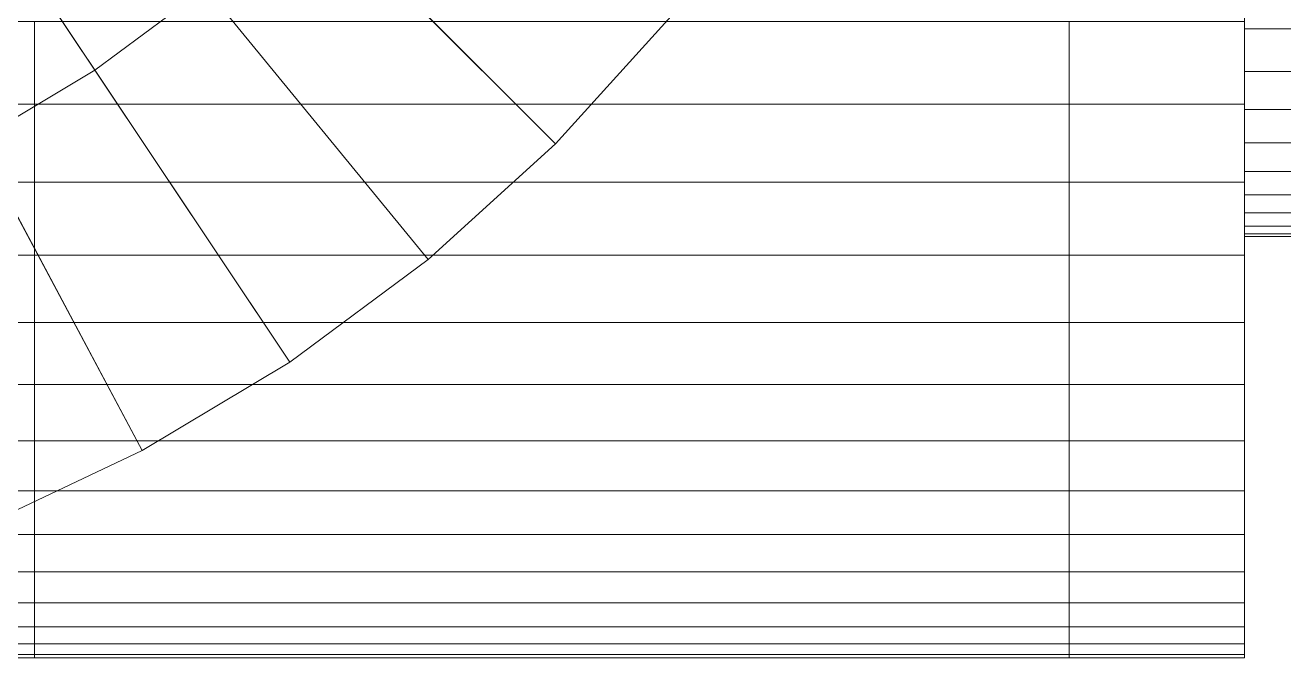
# Model space of a CAD drawing. Header units: millimetres. Extents: x -59 to 55, y -25 to 68.
# Drawn here: x 10.12 to 28.06, y -25 to -15.99 of the extents above; entities that cross this region are included whole.
import ezdxf

# ---------------------------------------------------------------- set-up
doc = ezdxf.new("R2010")
doc.units = ezdxf.units.MM
doc.layers.add('BASE', color=7, linetype='Continuous')
doc.layers.add('CIRCOLO_LU', color=7, linetype='Continuous')

msp = doc.modelspace()

# ---------------------------------------------------------------- linework, layer by layer
at = {"layer": 'BASE', "lineweight": 5}
for points, invisible_edges in [([(12.477, -12.477, -14.002), (11.194, -13.64, -14.002), (15.86, -19.325, -21)], 12), ([(19.325, -15.86, -21), (12.477, -12.477, -14.002), (17.678, -17.678, -21)], 1), ([(17.678, -17.678, -21), (12.477, -12.477, -14.002), (15.86, -19.325, -21)], 2), ([(11.194, -13.64, -14.002), (9.803, -14.671, -14.002), (13.889, -20.787, -21)], 12), ([(15.86, -19.325, -21), (11.194, -13.64, -14.002), (13.889, -20.787, -21)], 2), ([(12.688, -15.46, -60), (14.142, -14.142, -60), (17.678, -17.678, -60)], 12), ([(19.325, -15.86, -60), (17.678, -17.678, -60), (14.142, -14.142, -60)], 12), ([(8.247, -15.429, -50), (9.72, -14.547, -50), (11.111, -16.629, -50)], 12), ([(9.803, -14.671, -14.002), (8.318, -15.561, -14.002), (11.785, -22.048, -21)], 12), ([(12.688, -15.46, -50), (11.111, -16.629, -50), (9.72, -14.547, -50)], 12), ([(13.889, -20.787, -21), (9.803, -14.671, -14.002), (11.785, -22.048, -21)], 2), ([(11.111, -16.629, -50), (9.428, -17.638, -50), (8.247, -15.429, -50)], 12), ([(11.785, -22.048, -21), (8.318, -15.561, -14.002), (9.567, -23.097, -21)], 2), ([(11.111, -16.629, -60), (12.688, -15.46, -60), (15.86, -19.325, -60)], 12), ([(12.688, -15.46, -50), (12.688, -15.46, -60), (11.111, -16.629, -50)], 2), ([(12.688, -15.46, -60), (11.111, -16.629, -60), (11.111, -16.629, -50)], 12), ([(17.678, -17.678, -60), (15.86, -19.325, -60), (12.688, -15.46, -60)], 12), ([(17.678, -17.678, -21), (17.678, -17.678, -30), (19.325, -15.86, -21)], 2), ([(17.678, -17.678, -30), (19.325, -15.86, -30), (19.325, -15.86, -21)], 12), ([(19.325, -15.86, -32), (17.678, -17.678, -32), (17.678, -17.678, -35)], 12), ([(17.678, -17.678, -35), (19.325, -15.86, -35), (19.325, -15.86, -32)], 12), ([(19.325, -15.86, -38), (17.678, -17.678, -38), (17.678, -17.678, -50)], 12), ([(17.678, -17.678, -50), (19.325, -15.86, -50), (19.325, -15.86, -38)], 12), ([(19.325, -15.86, -50), (17.678, -17.678, -50), (17.678, -17.678, -60)], 12), ([(17.678, -17.678, -60), (19.325, -15.86, -60), (19.325, -15.86, -50)], 12), ([(17.678, -17.678, -30), (17.678, -17.678, -32), (19.325, -15.86, -30)], 2), ([(17.678, -17.678, -32), (19.325, -15.86, -32), (19.325, -15.86, -30)], 12), ([(19.325, -15.86, -35), (17.678, -17.678, -35), (17.678, -17.678, -38)], 12), ([(17.678, -17.678, -38), (19.325, -15.86, -38), (19.325, -15.86, -35)], 12), ([(9.428, -17.638, -60), (11.111, -16.629, -60), (13.889, -20.787, -60)], 12), ([(11.111, -16.629, -50), (11.111, -16.629, -60), (9.428, -17.638, -50)], 2), ([(11.111, -16.629, -60), (9.428, -17.638, -60), (9.428, -17.638, -50)], 12), ([(15.86, -19.325, -60), (13.889, -20.787, -60), (11.111, -16.629, -60)], 12), ([(7.654, -18.477, -60), (9.428, -17.638, -60), (11.785, -22.048, -60)], 12), ([(13.889, -20.787, -60), (11.785, -22.048, -60), (9.428, -17.638, -60)], 12), ([(15.86, -19.325, -21), (15.86, -19.325, -30), (17.678, -17.678, -21)], 2), ([(15.86, -19.325, -30), (17.678, -17.678, -30), (17.678, -17.678, -21)], 12), ([(17.678, -17.678, -32), (15.86, -19.325, -32), (15.86, -19.325, -35)], 12), ([(15.86, -19.325, -35), (17.678, -17.678, -35), (17.678, -17.678, -32)], 12), ([(17.678, -17.678, -38), (15.86, -19.325, -38), (15.86, -19.325, -50)], 12), ([(15.86, -19.325, -50), (17.678, -17.678, -50), (17.678, -17.678, -38)], 12), ([(17.678, -17.678, -50), (15.86, -19.325, -50), (15.86, -19.325, -60)], 12), ([(15.86, -19.325, -60), (17.678, -17.678, -60), (17.678, -17.678, -50)], 12), ([(15.86, -19.325, -30), (15.86, -19.325, -32), (17.678, -17.678, -30)], 2), ([(15.86, -19.325, -32), (17.678, -17.678, -32), (17.678, -17.678, -30)], 12), ([(17.678, -17.678, -35), (15.86, -19.325, -35), (15.86, -19.325, -38)], 12), ([(15.86, -19.325, -38), (17.678, -17.678, -38), (17.678, -17.678, -35)], 12), ([(11.785, -22.048, -60), (9.567, -23.097, -60), (7.654, -18.477, -60)], 12), ([(13.889, -20.787, -21), (13.889, -20.787, -30), (15.86, -19.325, -21)], 2), ([(13.889, -20.787, -30), (15.86, -19.325, -30), (15.86, -19.325, -21)], 12), ([(15.86, -19.325, -32), (13.889, -20.787, -32), (13.889, -20.787, -35)], 12), ([(13.889, -20.787, -35), (15.86, -19.325, -35), (15.86, -19.325, -32)], 12), ([(15.86, -19.325, -38), (13.889, -20.787, -38), (13.889, -20.787, -50)], 12), ([(13.889, -20.787, -50), (15.86, -19.325, -50), (15.86, -19.325, -38)], 12), ([(15.86, -19.325, -50), (13.889, -20.787, -50), (13.889, -20.787, -60)], 12), ([(13.889, -20.787, -60), (15.86, -19.325, -60), (15.86, -19.325, -50)], 12), ([(13.889, -20.787, -30), (13.889, -20.787, -32), (15.86, -19.325, -30)], 2), ([(13.889, -20.787, -32), (15.86, -19.325, -32), (15.86, -19.325, -30)], 12), ([(15.86, -19.325, -35), (13.889, -20.787, -35), (13.889, -20.787, -38)], 12), ([(13.889, -20.787, -38), (15.86, -19.325, -38), (15.86, -19.325, -35)], 12), ([(11.785, -22.048, -21), (11.785, -22.048, -30), (13.889, -20.787, -21)], 2), ([(11.785, -22.048, -30), (13.889, -20.787, -30), (13.889, -20.787, -21)], 12), ([(13.889, -20.787, -32), (11.785, -22.048, -32), (11.785, -22.048, -35)], 12), ([(11.785, -22.048, -35), (13.889, -20.787, -35), (13.889, -20.787, -32)], 12), ([(13.889, -20.787, -38), (11.785, -22.048, -38), (11.785, -22.048, -50)], 12), ([(11.785, -22.048, -50), (13.889, -20.787, -50), (13.889, -20.787, -38)], 12), ([(13.889, -20.787, -50), (11.785, -22.048, -50), (11.785, -22.048, -60)], 12), ([(11.785, -22.048, -60), (13.889, -20.787, -60), (13.889, -20.787, -50)], 12), ([(11.785, -22.048, -30), (11.785, -22.048, -32), (13.889, -20.787, -30)], 2), ([(11.785, -22.048, -32), (13.889, -20.787, -32), (13.889, -20.787, -30)], 12), ([(13.889, -20.787, -35), (11.785, -22.048, -35), (11.785, -22.048, -38)], 12), ([(11.785, -22.048, -38), (13.889, -20.787, -38), (13.889, -20.787, -35)], 12), ([(9.567, -23.097, -21), (9.567, -23.097, -30), (11.785, -22.048, -21)], 2), ([(9.567, -23.097, -30), (11.785, -22.048, -30), (11.785, -22.048, -21)], 12), ([(11.785, -22.048, -32), (9.567, -23.097, -32), (9.567, -23.097, -35)], 12), ([(9.567, -23.097, -35), (11.785, -22.048, -35), (11.785, -22.048, -32)], 12), ([(11.785, -22.048, -38), (9.567, -23.097, -38), (9.567, -23.097, -50)], 12), ([(9.567, -23.097, -50), (11.785, -22.048, -50), (11.785, -22.048, -38)], 12), ([(11.785, -22.048, -50), (9.567, -23.097, -50), (9.567, -23.097, -60)], 12), ([(9.567, -23.097, -60), (11.785, -22.048, -60), (11.785, -22.048, -50)], 12), ([(9.567, -23.097, -30), (9.567, -23.097, -32), (11.785, -22.048, -30)], 2), ([(9.567, -23.097, -32), (11.785, -22.048, -32), (11.785, -22.048, -30)], 12), ([(11.785, -22.048, -35), (9.567, -23.097, -35), (9.567, -23.097, -38)], 12), ([(9.567, -23.097, -38), (11.785, -22.048, -38), (11.785, -22.048, -35)], 12)]:
    msp.add_3dface(points, dxfattribs=dict(at, invisible_edges=invisible_edges))
at = {"layer": 'CIRCOLO_LU', "lineweight": 5}
for points, invisible_edges in [([(27.5, -15.936, 19.263), (27.5, -17.114, 18.224), (27.5, -12.112, 14.64)], 2), ([(27.5, -17.114, 18.224), (27.5, -13.007, 13.851), (27.5, -12.112, 14.64)], 12), ([(27.5, -17.114, -18.224), (27.5, -15.936, -19.263), (27.5, -12.112, -14.64)], 12), ([(27.5, -17.114, -18.224), (27.5, -12.112, -14.64), (27.5, -13.007, -13.851)], 1), ([(27.5, -17.114, 18.224), (27.5, -18.224, 17.114), (27.5, -13.007, 13.851)], 2), ([(27.5, -18.224, 17.114), (27.5, -13.851, 13.007), (27.5, -13.007, 13.851)], 12), ([(27.5, -18.224, -17.114), (27.5, -17.114, -18.224), (27.5, -13.007, -13.851)], 12), ([(27.5, -18.224, -17.114), (27.5, -13.007, -13.851), (27.5, -13.851, -13.007)], 1), ([(27.5, -18.224, 17.114), (27.5, -19.263, 15.936), (27.5, -13.851, 13.007)], 2), ([(27.5, -19.263, 15.936), (27.5, -14.64, 12.112), (27.5, -13.851, 13.007)], 12), ([(27.5, -19.263, -15.936), (27.5, -18.224, -17.114), (27.5, -13.851, -13.007)], 12), ([(27.5, -19.263, -15.936), (27.5, -13.851, -13.007), (27.5, -14.64, -12.112)], 1), ([(27.5, -19.263, 15.936), (27.5, -20.225, 14.695), (27.5, -14.64, 12.112)], 2), ([(27.5, -20.225, 14.695), (27.5, -15.372, 11.168), (27.5, -14.64, 12.112)], 12), ([(27.5, -20.225, -14.695), (27.5, -19.263, -15.936), (27.5, -14.64, -12.112)], 12), ([(27.5, -20.225, -14.695), (27.5, -14.64, -12.112), (27.5, -15.372, -11.168)], 1), ([(27.5, -20.225, 14.695), (27.5, -21.108, 13.396), (27.5, -15.372, 11.168)], 2), ([(27.5, -21.108, 13.396), (27.5, -16.043, 10.181), (27.5, -15.372, 11.168)], 12), ([(27.5, -21.108, -13.396), (27.5, -20.225, -14.695), (27.5, -15.372, -11.168)], 12), ([(27.5, -21.108, -13.396), (27.5, -15.372, -11.168), (27.5, -16.043, -10.181)], 1), ([(34, -15.372, -11.168), (34, -16.043, -10.181), (27.5, -16.043, -10.181)], 12), ([(27.5, -16.043, -10.181), (27.5, -15.372, -11.168), (34, -15.372, -11.168)], 12), ([(34, -16.043, 10.181), (34, -15.372, 11.168), (27.5, -15.372, 11.168)], 12), ([(27.5, -15.372, 11.168), (27.5, -16.043, 10.181), (34, -16.043, 10.181)], 12), ([(10.25, -15.936, -19.263), (10.25, -17.114, -18.224), (9, -17.114, -18.224)], 12), ([(9, -17.114, -18.224), (9, -15.936, -19.263), (10.25, -15.936, -19.263)], 12), ([(10.25, -17.114, 18.224), (10.25, -15.936, 19.263), (9, -15.936, 19.263)], 12), ([(9, -15.936, 19.263), (9, -17.114, 18.224), (10.25, -17.114, 18.224)], 12), ([(10.25, -15.936, 19.263), (10.25, -17.114, 18.224), (25, -17.114, 18.224)], 12), ([(10.25, -15.936, 19.263), (25, -17.114, 18.224), (25, -15.936, 19.263)], 1), ([(10.25, -17.114, -18.224), (10.25, -15.936, -19.263), (25, -15.936, -19.263)], 12), ([(10.25, -17.114, -18.224), (25, -15.936, -19.263), (25, -17.114, -18.224)], 1), ([(25, -15.936, 19.263), (25, -17.114, 18.224), (27.5, -17.114, 18.224)], 12), ([(25, -15.936, 19.263), (27.5, -17.114, 18.224), (27.5, -15.936, 19.263)], 1), ([(25, -17.114, -18.224), (25, -15.936, -19.263), (27.5, -15.936, -19.263)], 12), ([(25, -17.114, -18.224), (27.5, -15.936, -19.263), (27.5, -17.114, -18.224)], 1), ([(27.5, -21.108, 13.396), (27.5, -21.908, 12.044), (27.5, -16.043, 10.181)], 2), ([(27.5, -21.908, 12.044), (27.5, -16.651, 9.154), (27.5, -16.043, 10.181)], 12), ([(27.5, -21.908, -12.044), (27.5, -21.108, -13.396), (27.5, -16.043, -10.181)], 12), ([(27.5, -21.908, -12.044), (27.5, -16.043, -10.181), (27.5, -16.651, -9.154)], 1), ([(34, -16.651, 9.154), (34, -16.043, 10.181), (27.5, -16.043, 10.181)], 12), ([(27.5, -16.043, 10.181), (27.5, -16.651, 9.154), (34, -16.651, 9.154)], 12), ([(34, -16.043, -10.181), (34, -16.651, -9.154), (27.5, -16.651, -9.154)], 12), ([(27.5, -16.651, -9.154), (27.5, -16.043, -10.181), (34, -16.043, -10.181)], 12), ([(27.5, -21.908, 12.044), (27.5, -22.621, 10.644), (27.5, -16.651, 9.154)], 2), ([(27.5, -22.621, 10.644), (27.5, -17.192, 8.09), (27.5, -16.651, 9.154)], 12), ([(27.5, -22.621, -10.644), (27.5, -21.908, -12.044), (27.5, -16.651, -9.154)], 12), ([(27.5, -22.621, -10.644), (27.5, -16.651, -9.154), (27.5, -17.192, -8.09)], 1), ([(34, -17.192, 8.09), (34, -16.651, 9.154), (27.5, -16.651, 9.154)], 12), ([(27.5, -16.651, 9.154), (27.5, -17.192, 8.09), (34, -17.192, 8.09)], 12), ([(34, -16.651, -9.154), (34, -17.192, -8.09), (27.5, -17.192, -8.09)], 12), ([(27.5, -17.192, -8.09), (27.5, -16.651, -9.154), (34, -16.651, -9.154)], 12), ([(10.25, -18.224, 17.114), (10.25, -17.114, 18.224), (9, -17.114, 18.224)], 12), ([(9, -17.114, 18.224), (9, -18.224, 17.114), (10.25, -18.224, 17.114)], 12), ([(10.25, -17.114, -18.224), (10.25, -18.224, -17.114), (9, -18.224, -17.114)], 12), ([(9, -18.224, -17.114), (9, -17.114, -18.224), (10.25, -17.114, -18.224)], 12), ([(10.25, -17.114, 18.224), (10.25, -18.224, 17.114), (25, -18.224, 17.114)], 12), ([(10.25, -17.114, 18.224), (25, -18.224, 17.114), (25, -17.114, 18.224)], 1), ([(10.25, -18.224, -17.114), (10.25, -17.114, -18.224), (25, -17.114, -18.224)], 12), ([(10.25, -18.224, -17.114), (25, -17.114, -18.224), (25, -18.224, -17.114)], 1), ([(25, -18.224, -17.114), (25, -17.114, -18.224), (27.5, -17.114, -18.224)], 12), ([(25, -18.224, -17.114), (27.5, -17.114, -18.224), (27.5, -18.224, -17.114)], 1), ([(25, -17.114, 18.224), (25, -18.224, 17.114), (27.5, -18.224, 17.114)], 12), ([(25, -17.114, 18.224), (27.5, -18.224, 17.114), (27.5, -17.114, 18.224)], 1), ([(27.5, -22.621, 10.644), (27.5, -23.244, 9.203), (27.5, -17.192, 8.09)], 2), ([(27.5, -23.244, 9.203), (27.5, -17.666, 6.995), (27.5, -17.192, 8.09)], 12), ([(27.5, -23.244, -9.203), (27.5, -22.621, -10.644), (27.5, -17.192, -8.09)], 12), ([(27.5, -23.244, -9.203), (27.5, -17.192, -8.09), (27.5, -17.666, -6.995)], 1), ([(34, -17.666, 6.995), (34, -17.192, 8.09), (27.5, -17.192, 8.09)], 12), ([(27.5, -17.192, 8.09), (27.5, -17.666, 6.995), (34, -17.666, 6.995)], 12), ([(34, -17.192, -8.09), (34, -17.666, -6.995), (27.5, -17.666, -6.995)], 12), ([(27.5, -17.666, -6.995), (27.5, -17.192, -8.09), (34, -17.192, -8.09)], 12), ([(27.5, -23.244, 9.203), (27.5, -23.776, 7.725), (27.5, -17.666, 6.995)], 2), ([(27.5, -23.776, 7.725), (27.5, -18.071, 5.872), (27.5, -17.666, 6.995)], 12), ([(27.5, -23.776, -7.725), (27.5, -23.244, -9.203), (27.5, -17.666, -6.995)], 12), ([(27.5, -23.776, -7.725), (27.5, -17.666, -6.995), (27.5, -18.071, -5.872)], 1), ([(34, -17.666, -6.995), (34, -18.071, -5.872), (27.5, -18.071, -5.872)], 12), ([(27.5, -18.071, -5.872), (27.5, -17.666, -6.995), (34, -17.666, -6.995)], 12), ([(34, -18.071, 5.872), (34, -17.666, 6.995), (27.5, -17.666, 6.995)], 12), ([(27.5, -17.666, 6.995), (27.5, -18.071, 5.872), (34, -18.071, 5.872)], 12), ([(27.5, -23.776, 7.725), (27.5, -24.215, 6.217), (27.5, -18.071, 5.872)], 2), ([(27.5, -24.215, 6.217), (27.5, -18.404, 4.725), (27.5, -18.071, 5.872)], 12), ([(27.5, -24.215, -6.217), (27.5, -23.776, -7.725), (27.5, -18.071, -5.872)], 12), ([(27.5, -24.215, -6.217), (27.5, -18.071, -5.872), (27.5, -18.404, -4.725)], 1), ([(34, -18.404, 4.725), (34, -18.071, 5.872), (27.5, -18.071, 5.872)], 12), ([(27.5, -18.071, 5.872), (27.5, -18.404, 4.725), (34, -18.404, 4.725)], 12), ([(34, -18.071, -5.872), (34, -18.404, -4.725), (27.5, -18.404, -4.725)], 12), ([(27.5, -18.404, -4.725), (27.5, -18.071, -5.872), (34, -18.071, -5.872)], 12), ([(10.25, -19.263, 15.936), (10.25, -18.224, 17.114), (9, -18.224, 17.114)], 12), ([(9, -18.224, 17.114), (9, -19.263, 15.936), (10.25, -19.263, 15.936)], 12), ([(10.25, -18.224, -17.114), (10.25, -19.263, -15.936), (9, -19.263, -15.936)], 12), ([(9, -19.263, -15.936), (9, -18.224, -17.114), (10.25, -18.224, -17.114)], 12), ([(10.25, -18.224, 17.114), (10.25, -19.263, 15.936), (25, -19.263, 15.936)], 12), ([(10.25, -18.224, 17.114), (25, -19.263, 15.936), (25, -18.224, 17.114)], 1), ([(10.25, -19.263, -15.936), (10.25, -18.224, -17.114), (25, -18.224, -17.114)], 12), ([(10.25, -19.263, -15.936), (25, -18.224, -17.114), (25, -19.263, -15.936)], 1), ([(25, -19.263, -15.936), (25, -18.224, -17.114), (27.5, -18.224, -17.114)], 12), ([(25, -19.263, -15.936), (27.5, -18.224, -17.114), (27.5, -19.263, -15.936)], 1), ([(25, -18.224, 17.114), (25, -19.263, 15.936), (27.5, -19.263, 15.936)], 12), ([(25, -18.224, 17.114), (27.5, -19.263, 15.936), (27.5, -18.224, 17.114)], 1), ([(27.5, -24.215, 6.217), (27.5, -24.557, 4.685), (27.5, -18.404, 4.725)], 2), ([(27.5, -24.557, 4.685), (27.5, -18.664, 3.56), (27.5, -18.404, 4.725)], 12), ([(27.5, -24.557, -4.685), (27.5, -24.215, -6.217), (27.5, -18.404, -4.725)], 12), ([(27.5, -24.557, -4.685), (27.5, -18.404, -4.725), (27.5, -18.664, -3.56)], 1), ([(34, -18.664, 3.56), (34, -18.404, 4.725), (27.5, -18.404, 4.725)], 12), ([(27.5, -18.404, 4.725), (27.5, -18.664, 3.56), (34, -18.664, 3.56)], 12), ([(34, -18.404, -4.725), (34, -18.664, -3.56), (27.5, -18.664, -3.56)], 12), ([(27.5, -18.664, -3.56), (27.5, -18.404, -4.725), (34, -18.404, -4.725)], 12), ([(27.5, -24.557, 4.685), (27.5, -24.803, 3.133), (27.5, -18.664, 3.56)], 2), ([(27.5, -24.803, 3.133), (27.5, -18.851, 2.381), (27.5, -18.664, 3.56)], 12), ([(27.5, -24.803, -3.133), (27.5, -24.557, -4.685), (27.5, -18.664, -3.56)], 12), ([(27.5, -24.803, -3.133), (27.5, -18.664, -3.56), (27.5, -18.851, -2.381)], 1), ([(34, -18.664, -3.56), (34, -18.851, -2.381), (27.5, -18.851, -2.381)], 12), ([(27.5, -18.851, -2.381), (27.5, -18.664, -3.56), (34, -18.664, -3.56)], 12), ([(34, -18.851, 2.381), (34, -18.664, 3.56), (27.5, -18.664, 3.56)], 12), ([(27.5, -18.664, 3.56), (27.5, -18.851, 2.381), (34, -18.851, 2.381)], 12), ([(27.5, -24.803, 3.133), (27.5, -24.951, 1.57), (27.5, -18.851, 2.381)], 2), ([(27.5, -24.951, 1.57), (27.5, -18.963, 1.193), (27.5, -18.851, 2.381)], 12), ([(27.5, -24.951, -1.57), (27.5, -24.803, -3.133), (27.5, -18.851, -2.381)], 12), ([(27.5, -24.951, -1.57), (27.5, -18.851, -2.381), (27.5, -18.963, -1.193)], 1), ([(34, -18.963, 1.193), (34, -18.851, 2.381), (27.5, -18.851, 2.381)], 12), ([(27.5, -18.851, 2.381), (27.5, -18.963, 1.193), (34, -18.963, 1.193)], 12), ([(34, -18.851, -2.381), (34, -18.963, -1.193), (27.5, -18.963, -1.193)], 12), ([(27.5, -18.963, -1.193), (27.5, -18.851, -2.381), (34, -18.851, -2.381)], 12), ([(27.5, -24.951, 1.57), (27.5, -19.001), (27.5, -18.963, 1.193)], 1), ([(27.5, -25), (27.5, -24.951, -1.57), (27.5, -18.963, -1.193)], 12), ([(27.5, -25), (27.5, -18.963, -1.193), (27.5, -19.001)], 1), ([(34, -18.963, -1.193), (34, -19.001), (27.5, -19.001)], 12), ([(27.5, -19.001), (27.5, -18.963, -1.193), (34, -18.963, -1.193)], 12), ([(34, -19.001), (34, -18.963, 1.193), (27.5, -18.963, 1.193)], 12), ([(27.5, -18.963, 1.193), (27.5, -19.001), (34, -19.001)], 12), ([(27.5, -24.951, 1.57), (27.5, -25), (27.5, -19.001)], 12), ([(10.25, -20.225, 14.695), (10.25, -19.263, 15.936), (9, -19.263, 15.936)], 12), ([(9, -19.263, 15.936), (9, -20.225, 14.695), (10.25, -20.225, 14.695)], 12), ([(10.25, -19.263, -15.936), (10.25, -20.225, -14.695), (9, -20.225, -14.695)], 12), ([(9, -20.225, -14.695), (9, -19.263, -15.936), (10.25, -19.263, -15.936)], 12), ([(10.25, -19.263, 15.936), (10.25, -20.225, 14.695), (25, -20.225, 14.695)], 12), ([(10.25, -19.263, 15.936), (25, -20.225, 14.695), (25, -19.263, 15.936)], 1), ([(10.25, -20.225, -14.695), (10.25, -19.263, -15.936), (25, -19.263, -15.936)], 12), ([(10.25, -20.225, -14.695), (25, -19.263, -15.936), (25, -20.225, -14.695)], 1), ([(25, -19.263, 15.936), (25, -20.225, 14.695), (27.5, -20.225, 14.695)], 12), ([(25, -19.263, 15.936), (27.5, -20.225, 14.695), (27.5, -19.263, 15.936)], 1), ([(25, -20.225, -14.695), (25, -19.263, -15.936), (27.5, -19.263, -15.936)], 12), ([(25, -20.225, -14.695), (27.5, -19.263, -15.936), (27.5, -20.225, -14.695)], 1), ([(10.25, -20.225, -14.695), (10.25, -21.108, -13.396), (9, -21.108, -13.396)], 12), ([(9, -21.108, -13.396), (9, -20.225, -14.695), (10.25, -20.225, -14.695)], 12), ([(10.25, -21.108, 13.396), (10.25, -20.225, 14.695), (9, -20.225, 14.695)], 12), ([(9, -20.225, 14.695), (9, -21.108, 13.396), (10.25, -21.108, 13.396)], 12), ([(10.25, -20.225, 14.695), (10.25, -21.108, 13.396), (25, -21.108, 13.396)], 12), ([(10.25, -20.225, 14.695), (25, -21.108, 13.396), (25, -20.225, 14.695)], 1), ([(10.25, -21.108, -13.396), (10.25, -20.225, -14.695), (25, -20.225, -14.695)], 12), ([(10.25, -21.108, -13.396), (25, -20.225, -14.695), (25, -21.108, -13.396)], 1), ([(25, -20.225, 14.695), (25, -21.108, 13.396), (27.5, -21.108, 13.396)], 12), ([(25, -20.225, 14.695), (27.5, -21.108, 13.396), (27.5, -20.225, 14.695)], 1), ([(25, -21.108, -13.396), (25, -20.225, -14.695), (27.5, -20.225, -14.695)], 12), ([(25, -21.108, -13.396), (27.5, -20.225, -14.695), (27.5, -21.108, -13.396)], 1), ([(10.25, -21.108, -13.396), (10.25, -21.908, -12.044), (9, -21.908, -12.044)], 12), ([(9, -21.908, -12.044), (9, -21.108, -13.396), (10.25, -21.108, -13.396)], 12), ([(10.25, -21.908, 12.044), (10.25, -21.108, 13.396), (9, -21.108, 13.396)], 12), ([(9, -21.108, 13.396), (9, -21.908, 12.044), (10.25, -21.908, 12.044)], 12), ([(10.25, -21.108, 13.396), (10.25, -21.908, 12.044), (25, -21.908, 12.044)], 12), ([(10.25, -21.108, 13.396), (25, -21.908, 12.044), (25, -21.108, 13.396)], 1), ([(10.25, -21.908, -12.044), (10.25, -21.108, -13.396), (25, -21.108, -13.396)], 12), ([(10.25, -21.908, -12.044), (25, -21.108, -13.396), (25, -21.908, -12.044)], 1), ([(25, -21.908, -12.044), (25, -21.108, -13.396), (27.5, -21.108, -13.396)], 12), ([(25, -21.908, -12.044), (27.5, -21.108, -13.396), (27.5, -21.908, -12.044)], 1), ([(25, -21.108, 13.396), (25, -21.908, 12.044), (27.5, -21.908, 12.044)], 12), ([(25, -21.108, 13.396), (27.5, -21.908, 12.044), (27.5, -21.108, 13.396)], 1), ([(10.25, -21.908, -12.044), (10.25, -22.621, -10.644), (9, -22.621, -10.644)], 12), ([(9, -22.621, -10.644), (9, -21.908, -12.044), (10.25, -21.908, -12.044)], 12), ([(10.25, -22.621, 10.644), (10.25, -21.908, 12.044), (9, -21.908, 12.044)], 12), ([(9, -21.908, 12.044), (9, -22.621, 10.644), (10.25, -22.621, 10.644)], 12), ([(10.25, -21.908, 12.044), (10.25, -22.621, 10.644), (25, -22.621, 10.644)], 12), ([(10.25, -21.908, 12.044), (25, -22.621, 10.644), (25, -21.908, 12.044)], 1), ([(10.25, -22.621, -10.644), (10.25, -21.908, -12.044), (25, -21.908, -12.044)], 12), ([(10.25, -22.621, -10.644), (25, -21.908, -12.044), (25, -22.621, -10.644)], 1), ([(25, -22.621, -10.644), (25, -21.908, -12.044), (27.5, -21.908, -12.044)], 12), ([(25, -22.621, -10.644), (27.5, -21.908, -12.044), (27.5, -22.621, -10.644)], 1), ([(25, -21.908, 12.044), (25, -22.621, 10.644), (27.5, -22.621, 10.644)], 12), ([(25, -21.908, 12.044), (27.5, -22.621, 10.644), (27.5, -21.908, 12.044)], 1), ([(10.25, -23.244, 9.203), (10.25, -22.621, 10.644), (9, -22.621, 10.644)], 12), ([(9, -22.621, 10.644), (9, -23.244, 9.203), (10.25, -23.244, 9.203)], 12), ([(10.25, -22.621, -10.644), (10.25, -23.244, -9.203), (9, -23.244, -9.203)], 12), ([(9, -23.244, -9.203), (9, -22.621, -10.644), (10.25, -22.621, -10.644)], 12), ([(10.25, -22.621, 10.644), (10.25, -23.244, 9.203), (25, -23.244, 9.203)], 12), ([(10.25, -22.621, 10.644), (25, -23.244, 9.203), (25, -22.621, 10.644)], 1), ([(10.25, -23.244, -9.203), (10.25, -22.621, -10.644), (25, -22.621, -10.644)], 12), ([(10.25, -23.244, -9.203), (25, -22.621, -10.644), (25, -23.244, -9.203)], 1), ([(25, -23.244, -9.203), (25, -22.621, -10.644), (27.5, -22.621, -10.644)], 12), ([(25, -23.244, -9.203), (27.5, -22.621, -10.644), (27.5, -23.244, -9.203)], 1), ([(25, -22.621, 10.644), (25, -23.244, 9.203), (27.5, -23.244, 9.203)], 12), ([(25, -22.621, 10.644), (27.5, -23.244, 9.203), (27.5, -22.621, 10.644)], 1), ([(10.25, -23.776, 7.725), (10.25, -23.244, 9.203), (9, -23.244, 9.203)], 12), ([(9, -23.244, 9.203), (9, -23.776, 7.725), (10.25, -23.776, 7.725)], 12), ([(10.25, -23.244, -9.203), (10.25, -23.776, -7.725), (9, -23.776, -7.725)], 12), ([(9, -23.776, -7.725), (9, -23.244, -9.203), (10.25, -23.244, -9.203)], 12), ([(10.25, -23.244, 9.203), (10.25, -23.776, 7.725), (25, -23.776, 7.725)], 12), ([(10.25, -23.244, 9.203), (25, -23.776, 7.725), (25, -23.244, 9.203)], 1), ([(10.25, -23.776, -7.725), (10.25, -23.244, -9.203), (25, -23.244, -9.203)], 12), ([(10.25, -23.776, -7.725), (25, -23.244, -9.203), (25, -23.776, -7.725)], 1), ([(25, -23.776, -7.725), (25, -23.244, -9.203), (27.5, -23.244, -9.203)], 12), ([(25, -23.776, -7.725), (27.5, -23.244, -9.203), (27.5, -23.776, -7.725)], 1), ([(25, -23.244, 9.203), (25, -23.776, 7.725), (27.5, -23.776, 7.725)], 12), ([(25, -23.244, 9.203), (27.5, -23.776, 7.725), (27.5, -23.244, 9.203)], 1), ([(10.25, -23.776, -7.725), (10.25, -24.215, -6.217), (9, -24.215, -6.217)], 12), ([(9, -24.215, -6.217), (9, -23.776, -7.725), (10.25, -23.776, -7.725)], 12), ([(10.25, -24.215, 6.217), (10.25, -23.776, 7.725), (9, -23.776, 7.725)], 12), ([(9, -23.776, 7.725), (9, -24.215, 6.217), (10.25, -24.215, 6.217)], 12), ([(10.25, -23.776, 7.725), (10.25, -24.215, 6.217), (25, -24.215, 6.217)], 12), ([(10.25, -23.776, 7.725), (25, -24.215, 6.217), (25, -23.776, 7.725)], 1), ([(10.25, -24.215, -6.217), (10.25, -23.776, -7.725), (25, -23.776, -7.725)], 12), ([(10.25, -24.215, -6.217), (25, -23.776, -7.725), (25, -24.215, -6.217)], 1), ([(25, -23.776, 7.725), (25, -24.215, 6.217), (27.5, -24.215, 6.217)], 12), ([(25, -23.776, 7.725), (27.5, -24.215, 6.217), (27.5, -23.776, 7.725)], 1), ([(25, -24.215, -6.217), (25, -23.776, -7.725), (27.5, -23.776, -7.725)], 12), ([(25, -24.215, -6.217), (27.5, -23.776, -7.725), (27.5, -24.215, -6.217)], 1), ([(10.25, -24.215, -6.217), (10.25, -24.557, -4.685), (9, -24.557, -4.685)], 12), ([(9, -24.557, -4.685), (9, -24.215, -6.217), (10.25, -24.215, -6.217)], 12), ([(10.25, -24.557, 4.685), (10.25, -24.215, 6.217), (9, -24.215, 6.217)], 12), ([(9, -24.215, 6.217), (9, -24.557, 4.685), (10.25, -24.557, 4.685)], 12), ([(10.25, -24.557, -4.685), (10.25, -24.215, -6.217), (25, -24.215, -6.217)], 12), ([(10.25, -24.557, -4.685), (25, -24.215, -6.217), (25, -24.557, -4.685)], 1), ([(10.25, -24.215, 6.217), (10.25, -24.557, 4.685), (25, -24.557, 4.685)], 12), ([(10.25, -24.215, 6.217), (25, -24.557, 4.685), (25, -24.215, 6.217)], 1), ([(25, -24.557, -4.685), (25, -24.215, -6.217), (27.5, -24.215, -6.217)], 12), ([(25, -24.557, -4.685), (27.5, -24.215, -6.217), (27.5, -24.557, -4.685)], 1), ([(25, -24.215, 6.217), (25, -24.557, 4.685), (27.5, -24.557, 4.685)], 12), ([(25, -24.215, 6.217), (27.5, -24.557, 4.685), (27.5, -24.215, 6.217)], 1), ([(10.25, -24.803, 3.133), (10.25, -24.557, 4.685), (9, -24.557, 4.685)], 12), ([(9, -24.557, 4.685), (9, -24.803, 3.133), (10.25, -24.803, 3.133)], 12), ([(10.25, -24.557, -4.685), (10.25, -24.803, -3.133), (9, -24.803, -3.133)], 12), ([(9, -24.803, -3.133), (9, -24.557, -4.685), (10.25, -24.557, -4.685)], 12), ([(10.25, -24.803, -3.133), (10.25, -24.557, -4.685), (25, -24.557, -4.685)], 12), ([(10.25, -24.803, -3.133), (25, -24.557, -4.685), (25, -24.803, -3.133)], 1), ([(10.25, -24.557, 4.685), (10.25, -24.803, 3.133), (25, -24.803, 3.133)], 12), ([(10.25, -24.557, 4.685), (25, -24.803, 3.133), (25, -24.557, 4.685)], 1), ([(25, -24.803, -3.133), (25, -24.557, -4.685), (27.5, -24.557, -4.685)], 12), ([(25, -24.803, -3.133), (27.5, -24.557, -4.685), (27.5, -24.803, -3.133)], 1), ([(25, -24.557, 4.685), (25, -24.803, 3.133), (27.5, -24.803, 3.133)], 12), ([(25, -24.557, 4.685), (27.5, -24.803, 3.133), (27.5, -24.557, 4.685)], 1), ([(10.25, -24.951, 1.57), (10.25, -24.803, 3.133), (9, -24.803, 3.133)], 12), ([(9, -24.803, 3.133), (9, -24.951, 1.57), (10.25, -24.951, 1.57)], 12), ([(10.25, -24.803, -3.133), (10.25, -24.951, -1.57), (9, -24.951, -1.57)], 12), ([(9, -24.951, -1.57), (9, -24.803, -3.133), (10.25, -24.803, -3.133)], 12), ([(10.25, -24.803, 3.133), (10.25, -24.951, 1.57), (25, -24.951, 1.57)], 12), ([(10.25, -24.803, 3.133), (25, -24.951, 1.57), (25, -24.803, 3.133)], 1), ([(10.25, -24.951, -1.57), (10.25, -24.803, -3.133), (25, -24.803, -3.133)], 12), ([(10.25, -24.951, -1.57), (25, -24.803, -3.133), (25, -24.951, -1.57)], 1), ([(25, -24.951, -1.57), (25, -24.803, -3.133), (27.5, -24.803, -3.133)], 12), ([(25, -24.951, -1.57), (27.5, -24.803, -3.133), (27.5, -24.951, -1.57)], 1), ([(25, -24.803, 3.133), (25, -24.951, 1.57), (27.5, -24.951, 1.57)], 12), ([(25, -24.803, 3.133), (27.5, -24.951, 1.57), (27.5, -24.803, 3.133)], 1), ([(10.25, -25), (10.25, -24.951, 1.57), (9, -24.951, 1.57)], 12), ([(9, -24.951, 1.57), (9, -25), (10.25, -25)], 12), ([(10.25, -24.951, -1.57), (10.25, -25), (9, -25)], 12), ([(9, -25), (9, -24.951, -1.57), (10.25, -24.951, -1.57)], 12), ([(10.25, -25), (10.25, -24.951, -1.57), (25, -24.951, -1.57)], 12), ([(10.25, -25), (25, -24.951, -1.57), (25, -25)], 1), ([(10.25, -24.951, 1.57), (10.25, -25), (25, -25)], 12), ([(10.25, -24.951, 1.57), (25, -25), (25, -24.951, 1.57)], 1), ([(25, -25), (25, -24.951, -1.57), (27.5, -24.951, -1.57)], 12), ([(25, -25), (27.5, -24.951, -1.57), (27.5, -25)], 1), ([(25, -24.951, 1.57), (25, -25), (27.5, -25)], 12), ([(25, -24.951, 1.57), (27.5, -25), (27.5, -24.951, 1.57)], 1)]:
    msp.add_3dface(points, dxfattribs=dict(at, invisible_edges=invisible_edges))

doc.saveas('drawing.dxf')
